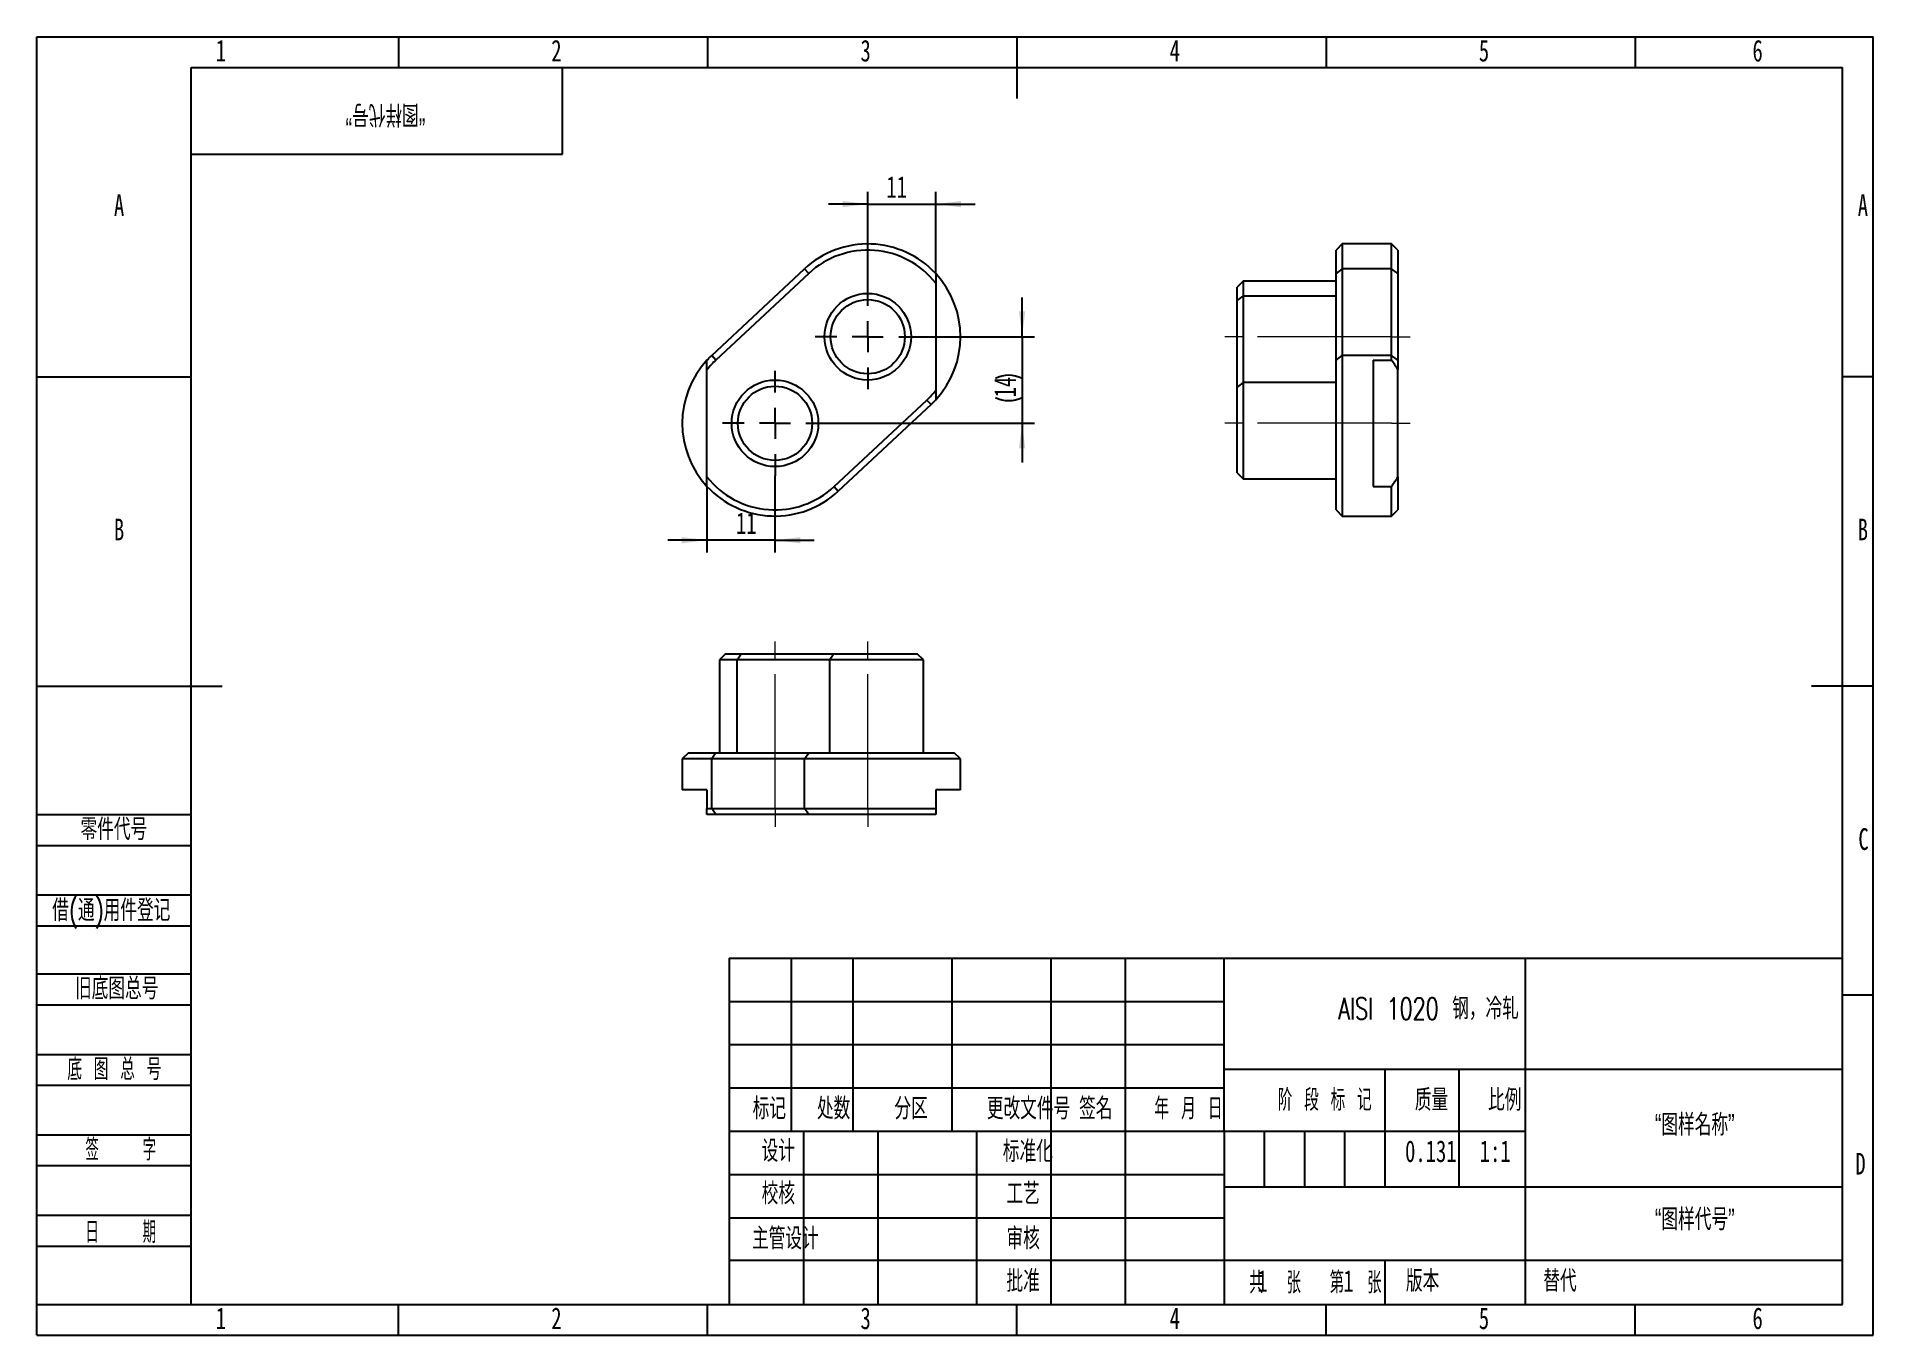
# Model space of a CAD drawing. Header units: millimetres. Extents: x 0 to 297, y 0 to 210.
import ezdxf

# ---------------------------------------------------------------- set-up
doc = ezdxf.new("R2010")
doc.units = ezdxf.units.MM
doc.linetypes.add('CENTERX2', pattern=[20.32, 12.7, -2.54, 2.54, -2.54])
doc.layers.add('图框', color=7, linetype='Continuous')
doc.layers.add('粗实线层', color=7, linetype='Continuous', lineweight=25)
doc.styles.add('SLDTEXTSTYLE0', font='TXT', dxfattribs={"width": 0.7, "bigfont": 'bigfont'})
doc.styles.add('SLDTEXTSTYLE1', font='TXT', dxfattribs={"width": 0.6, "bigfont": 'bigfont'})
doc.styles.add('SLDTEXTSTYLE2', font='TXT', dxfattribs={"width": 0.614286, "bigfont": 'bigfont'})
doc.styles.add('SLDTEXTSTYLE3', font='TXT', dxfattribs={"width": 0.62, "bigfont": 'bigfont'})
doc.styles.add('SLDTEXTSTYLE4', font='TXT', dxfattribs={"width": 0.566667, "bigfont": 'bigfont'})
doc.styles.add('SLDTEXTSTYLE5', font='TXT', dxfattribs={"width": 0.7})
doc.dimstyles.new('SLDDIMSTYLE0', dxfattribs={"dimtxt": 3.5, "dimasz": 4.08, "dimexe": 0, "dimexo": 0.0625, "dimgap": 0.875, "dimtad": 2, "dimrnd": 1e-09, "dimzin": 12, "dimdsep": 46, "dimtxsty": 'SLDTEXTSTYLE5', "dimsah": 1, "dimcen": 0.09, "dimadec": 0, "dimazin": 3, "dimtfac": 1, "dimtmove": 0, "dimatfit": 0, "dimfxl": 0, "dimfrac": 2, "dimtolj": 1, "dimtzin": 12, "dimarcsym": 0})

# ---------------------------------------------------------------- blocks, each defined once
blk = doc.blocks.new('_D')
at = {"layer": '图框'}
for p, q in [((108.39, 137.29), (108.39, 126.58)), ((119.39, 138.99), (119.39, 126.58)), ((108.39, 128.58), (102.04, 128.58)), ((119.39, 128.58), (108.39, 128.58)), ((119.39, 128.58), (125.74, 128.58))]:
    blk.add_line(p, q, dxfattribs=at)
for points in [[(108.39, 128.58), (104.31, 129.08), (104.31, 128.07)], [(119.39, 128.58), (123.47, 128.07), (123.47, 129.08)]]:
    blk.add_solid(points, dxfattribs=at)
at = {"layer": '图框', "insert": (113.08, 133.09), "char_height": 3.5, "attachment_point": 1, "style": 'SLDTEXTSTYLE5'}
blk.add_mtext('11', dxfattribs=at)
blk = doc.blocks.new('_D_1')
at = {"layer": '图框'}
for p, q in [((134.39, 169.99), (134.39, 184.94)), ((145.39, 171.68), (145.39, 184.94)), ((134.39, 182.94), (128.04, 182.94)), ((134.39, 182.94), (145.39, 182.94)), ((145.39, 182.94), (151.74, 182.94))]:
    blk.add_line(p, q, dxfattribs=at)
for points in [[(134.39, 182.94), (130.31, 183.44), (130.31, 182.43)], [(145.39, 182.94), (149.47, 182.43), (149.47, 183.44)]]:
    blk.add_solid(points, dxfattribs=at)
at = {"layer": '图框', "insert": (137.4, 187.45), "char_height": 3.5, "attachment_point": 1, "style": 'SLDTEXTSTYLE5'}
blk.add_mtext('11', dxfattribs=at)
blk = doc.blocks.new('_D_2')
at = {"layer": '图框'}
for p, q in [((159.36, 161.49), (159.36, 167.84)), ((142.89, 161.49), (161.36, 161.49)), ((159.36, 161.49), (159.36, 147.49)), ((127.89, 147.49), (161.36, 147.49)), ((159.36, 147.49), (159.36, 141.14))]:
    blk.add_line(p, q, dxfattribs=at)
for centre, start, end in [((157.19, 150.41), 63.4349, 116.5651), ((157.19, 156), 243.4349, 296.5651)]:
    blk.add_arc(centre, 4.84, start, end, dxfattribs=at)
for points in [[(159.36, 161.49), (159.86, 165.57), (158.85, 165.57)], [(159.36, 147.49), (158.85, 143.41), (159.86, 143.41)]]:
    blk.add_solid(points, dxfattribs=at)
at = {"layer": '图框', "insert": (154.84, 151.67), "char_height": 3.5, "attachment_point": 1, "rotation": 90, "style": 'SLDTEXTSTYLE5'}
blk.add_mtext('14', dxfattribs=at)
blk = doc.blocks.new('SW_CENTERMARKSYMBOL_0')
at = {"layer": '图框', "color": 0}
for p, q in [((0, 5), (0, 8.5)), ((-5, 0), (-8.5, 0)), ((0, 0), (-2.5, 0)), ((0, 0), (0, 2.5)), ((0, 0), (0, -2.5)), ((0, 0), (2.5, 0)), ((5, 0), (8.5, 0)), ((0, -5), (0, -8.5))]:
    blk.add_line(p, q, dxfattribs=at)
blk = doc.blocks.new('SW_CENTERMARKSYMBOL_1')
at = {"layer": '图框', "color": 0}
for p, q in [((0, 5), (0, 8.5)), ((-5, 0), (-8.5, 0)), ((0, 0), (-2.5, 0)), ((0, 0), (0, 2.5)), ((0, 0), (0, -2.5)), ((0, 0), (2.5, 0)), ((5, 0), (8.5, 0)), ((0, -5), (0, -8.5))]:
    blk.add_line(p, q, dxfattribs=at)

msp = doc.modelspace()

# ---------------------------------------------------------------- linework, layer by layer
at = {"color": 7, "linetype": 'Continuous', "lineweight": 25}
for p, q in [((211.115, 176.485), (210.115, 175.485)), ((210.115, 171.72), (210.115, 175.485)), ((219.115, 176.485), (211.115, 176.485)), ((211.115, 176.485), (211.115, 172.451)), ((220.115, 175.485), (219.115, 176.485)), ((219.115, 172.451), (219.115, 176.485)), ((220.115, 175.485), (220.115, 171.72)), ((109.156, 158.451), (124.156, 172.451)), ((124.838, 171.72), (124.156, 172.451)), ((211.115, 172.451), (210.115, 171.72)), ((211.115, 172.451), (211.115, 158.451)), ((219.115, 172.451), (211.115, 172.451)), ((219.115, 158.451), (219.115, 172.451)), ((220.115, 171.72), (219.115, 172.451)), ((124.838, 171.72), (109.838, 157.72)), ((145.391, 170.145), (145.391, 152.825)), ((195.115, 170.485), (194.115, 169.485)), ((194.115, 167.334), (194.115, 169.485)), ((210.115, 170.485), (195.115, 170.485)), ((195.115, 170.485), (195.115, 168.065)), ((210.115, 157.72), (210.115, 171.72)), ((220.115, 171.72), (220.115, 157.72)), ((194.115, 167.334), (195.115, 168.065)), ((194.115, 153.334), (194.115, 167.334)), ((195.115, 168.065), (195.115, 154.065)), ((210.115, 168.065), (195.115, 168.065)), ((109.838, 157.72), (109.156, 158.451)), ((210.115, 157.72), (211.115, 158.451)), ((210.115, 133.485), (210.115, 157.72)), ((211.115, 158.451), (211.115, 132.485)), ((219.115, 158.451), (211.115, 158.451)), ((216.115, 157.683), (219.115, 157.683)), ((216.115, 157.683), (216.115, 137.287)), ((219.115, 157.683), (219.115, 158.451)), ((220.115, 157.72), (219.115, 158.451)), ((220.115, 157.72), (220.115, 156.145)), ((108.391, 138.825), (108.391, 156.145)), ((220.115, 138.825), (220.115, 156.145)), ((195.115, 154.065), (194.115, 153.334)), ((194.115, 139.485), (194.115, 153.334)), ((195.115, 154.065), (195.115, 138.485)), ((210.115, 154.065), (195.115, 154.065)), ((128.943, 137.25), (143.943, 151.25)), ((144.626, 150.519), (129.626, 136.519)), ((143.943, 151.25), (144.626, 150.519)), ((128.943, 137.25), (129.626, 136.519)), ((194.115, 139.485), (195.115, 138.485)), ((195.115, 138.485), (210.115, 138.485)), ((216.115, 137.287), (219.115, 137.287)), ((219.115, 132.485), (219.115, 137.287)), ((220.115, 138.825), (220.115, 133.485)), ((210.115, 133.485), (211.115, 132.485)), ((211.115, 132.485), (219.115, 132.485)), ((219.115, 132.485), (220.115, 133.485)), ((111.391, 110.214), (110.391, 109.214)), ((111.391, 110.214), (113.932, 110.214)), ((113.25, 109.214), (113.932, 110.214)), ((113.932, 110.214), (128.932, 110.214)), ((128.932, 110.214), (128.25, 109.214)), ((128.932, 110.214), (142.391, 110.214)), ((143.391, 109.214), (142.391, 110.214)), ((110.391, 109.214), (110.391, 94.214)), ((113.25, 109.214), (110.391, 109.214)), ((128.25, 109.214), (113.25, 109.214)), ((113.25, 94.214), (113.25, 109.214)), ((143.391, 109.214), (128.25, 109.214)), ((128.25, 94.214), (128.25, 109.214)), ((143.391, 94.214), (143.391, 109.214)), ((105.391, 94.214), (104.391, 93.214)), ((104.391, 93.214), (104.391, 88.214)), ((109.156, 93.214), (104.391, 93.214)), ((105.391, 94.214), (109.838, 94.214)), ((109.838, 94.214), (109.156, 93.214)), ((124.156, 93.214), (109.156, 93.214)), ((109.156, 85.214), (109.156, 93.214)), ((109.838, 94.214), (124.838, 94.214)), ((124.156, 93.214), (124.838, 94.214)), ((149.391, 93.214), (124.156, 93.214)), ((124.156, 85.214), (124.156, 93.214)), ((124.838, 94.214), (148.391, 94.214)), ((149.391, 93.214), (148.391, 94.214)), ((149.391, 88.214), (149.391, 93.214)), ((108.391, 88.214), (104.391, 88.214)), ((108.391, 88.214), (108.391, 85.214)), ((149.391, 88.214), (145.391, 88.214)), ((145.391, 88.214), (145.391, 85.214)), ((108.391, 85.214), (109.156, 85.214)), ((109.838, 84.214), (108.391, 84.214)), ((109.156, 85.214), (124.156, 85.214)), ((109.838, 84.214), (109.156, 85.214)), ((124.838, 84.214), (109.838, 84.214)), ((124.156, 85.214), (145.391, 85.214)), ((124.838, 84.214), (124.156, 85.214)), ((145.391, 84.214), (124.838, 84.214))]:
    msp.add_line(p, q, dxfattribs=at)
for centre, radius in [((134.391, 161.485), 7), ((134.391, 161.485), 6), ((119.391, 147.485), 7), ((119.391, 147.485), 6)]:
    msp.add_circle(centre, radius, dxfattribs=at)
for centre, radius, start, end in [((134.391, 161.485), 15, 42.83343, 133.02507), ((134.391, 161.485), 14, 38.21321, 133.02507), ((134.391, 161.485), 15, 317.16657, 42.83343), ((119.391, 147.485), 15, 137.16657, 222.83343), ((119.391, 147.485), 15, 133.02507, 137.16657), ((119.391, 147.485), 14, 133.02507, 141.78679), ((134.391, 161.485), 14, 313.02507, 321.78679), ((134.391, 161.485), 15, 313.02507, 317.16657), ((119.391, 147.485), 14, 218.21321, 313.02507), ((119.391, 147.485), 15, 222.83343, 313.02507)]:
    msp.add_arc(centre, radius, start, end, dxfattribs=at)
for points in [[(145.391, 171.683), (145.391, 171.177), (145.391, 170.666), (145.391, 170.145)], [(108.391, 156.145), (108.391, 156.666), (108.391, 157.177), (108.391, 157.683)], [(220.115, 156.145), (219.793, 156.666), (219.459, 157.177), (219.115, 157.683)], [(145.391, 152.825), (145.391, 152.305), (145.391, 151.793), (145.391, 151.287)], [(108.391, 137.287), (108.391, 137.793), (108.391, 138.305), (108.391, 138.825)], [(219.115, 137.287), (219.459, 137.793), (219.793, 138.305), (220.115, 138.825)], [(108.391, 84.214), (108.391, 84.536), (108.391, 84.871), (108.391, 85.214)], [(145.391, 85.214), (145.391, 84.871), (145.391, 84.536), (145.391, 84.214)]]:
    msp.add_open_spline(points, degree=3, dxfattribs=at)
at = {"layer": '图框'}
for p, q in [((0, 0), (0, 210)), ((0, 210), (297, 210)), ((58.5, 210), (58.5, 205)), ((108.5, 210), (108.5, 205)), ((208.5, 210), (208.5, 205)), ((258.5, 210), (258.5, 205)), ((297, 0), (297, 210)), ((0, 155), (25, 155)), ((297, 155), (292, 155)), ((0, 84.221), (25, 84.221)), ((0, 79.221), (25, 79.221)), ((0, 71.221), (25, 71.221)), ((0, 66.221), (25, 66.221)), ((0, 58.43), (25, 58.43)), ((112, 54), (192, 54)), ((297, 55), (292, 55)), ((0, 53.43), (25, 53.43)), ((0, 45.43), (25, 45.43)), ((112, 47), (192, 47)), ((0, 40.43), (25, 40.43)), ((198.5, 33), (198.5, 24)), ((205, 33), (205, 24)), ((211.5, 33), (211.5, 24)), ((0, 32.43), (25, 32.43)), ((0, 27.43), (25, 27.43)), ((0, 19.43), (25, 19.43)), ((0, 14.43), (25, 14.43)), ((0, 5), (25, 5)), ((58.5, 0), (58.5, 5)), ((108.5, 0), (108.5, 5)), ((208.5, 0), (208.5, 5)), ((258.5, 0), (258.5, 5)), ((0, 0), (297, 0))]:
    msp.add_line(p, q, dxfattribs=at)
at = {"layer": '图框', "lineweight": 25}
for p, q in [((158.5, 210), (158.5, 200)), ((0, 105), (30, 105)), ((297, 105), (287, 105)), ((112, 61), (112, 5)), ((112, 61), (292, 61)), ((122, 61), (122, 33)), ((132, 61), (132, 33)), ((148, 61), (148, 33)), ((164, 61), (164, 5)), ((176, 61), (176, 5)), ((191.968, 61.052), (192.005, 5)), ((240.692, 61), (240.692, 5)), ((191.98, 43.052), (291.98, 43.052)), ((218, 43.069), (218, 24.069)), ((230, 43), (230, 24)), ((112, 40), (192, 40)), ((112, 33), (192, 33)), ((124, 33), (124, 5)), ((136, 33), (136, 5)), ((152, 33), (152, 5)), ((192.015, 33), (240.692, 33)), ((112, 26), (192, 26)), ((192, 24), (292, 24)), ((112, 19), (192, 19)), ((112, 12.166), (192, 12.166)), ((192, 12.166), (292, 12.166)), ((218, 12.166), (218, 5)), ((25, 5), (292, 5)), ((158.5, 0), (158.5, 5))]:
    msp.add_line(p, q, dxfattribs=at)
at = {"layer": '图框', "linetype": 'Continuous', "lineweight": 25}
for p, q in [((25, 5), (25, 205)), ((25, 205), (292, 205)), ((292, 5), (292, 205))]:
    msp.add_line(p, q, dxfattribs=at)
at = {"layer": '图框', "linetype": 'CENTERX2', "lineweight": 18}
for p, q in [((195.115, 161.485), (192.115, 161.485)), ((210.115, 161.485), (195.115, 161.485)), ((211.115, 161.485), (210.115, 161.485)), ((219.115, 161.485), (211.115, 161.485)), ((219.115, 161.485), (222.115, 161.485)), ((195.115, 147.485), (192.115, 147.485)), ((210.115, 147.485), (195.115, 147.485)), ((211.115, 147.485), (210.115, 147.485)), ((219.115, 147.485), (211.115, 147.485)), ((219.115, 147.485), (222.115, 147.485)), ((119.391, 109.214), (119.391, 112.214)), ((134.391, 109.214), (134.391, 112.214)), ((119.391, 94.214), (119.391, 109.214)), ((134.391, 94.214), (134.391, 109.214)), ((119.391, 93.214), (119.391, 94.214)), ((119.391, 85.214), (119.391, 93.214)), ((134.391, 93.214), (134.391, 94.214)), ((134.391, 85.214), (134.391, 93.214)), ((119.391, 85.214), (119.391, 82.214)), ((134.391, 85.214), (134.391, 82.214))]:
    msp.add_line(p, q, dxfattribs=at)
at = {"layer": '粗实线层'}
for p, q in [((85, 191), (85, 205)), ((25, 191), (85, 191))]:
    msp.add_line(p, q, dxfattribs=at)

# ---------------------------------------------------------------- block references
at = {"layer": '图框'}
for name, p in [('SW_CENTERMARKSYMBOL_1', (134.391, 161.485)), ('SW_CENTERMARKSYMBOL_0', (119.391, 147.485))]:
    msp.add_blockref(name, p, dxfattribs=at)

# ---------------------------------------------------------------- texts
at = {"layer": '图框', "char_height": 3.5}
for s, insert, attachment_point, style in [('1', (29.794, 209.497), 2, 'SLDTEXTSTYLE5'), ('2', (84.044, 209.497), 2, 'SLDTEXTSTYLE5'), ('3', (134.044, 209.497), 2, 'SLDTEXTSTYLE5'), ('4', (184.044, 209.497), 2, 'SLDTEXTSTYLE5'), ('5', (234.044, 209.497), 2, 'SLDTEXTSTYLE5'), ('6', (278.297, 209.497), 2, 'SLDTEXTSTYLE5'), ('A', (13.32, 184.497), 2, 'SLDTEXTSTYLE5'), ('A', (295.32, 184.497), 2, 'SLDTEXTSTYLE5'), ('B', (13.32, 132.055), 2, 'SLDTEXTSTYLE5'), ('B', (295.32, 132.055), 2, 'SLDTEXTSTYLE5'), ('\\M+197EB\\M+18C8F\\M+191E3\\M+18D86', (7.084, 83.579), 1, 'SLDTEXTSTYLE0'), ('C', (295.427, 81.997), 2, 'SLDTEXTSTYLE5'), ('\\M+18ED8(\\M+192CA)\\M+19770\\M+18C8F\\M+1936F记', (2.496, 70.473), 1, 'SLDTEXTSTYLE0'), ('\\M+18B8C\\M+192EA图总\\M+18D86', (6.194, 57.824), 1, 'SLDTEXTSTYLE0'), ('AISI 1020 钢\\M+18143\\M+197E2轧', (225.073, 54.577), 2, 'SLDTEXTSTYLE0'), ('\\M+192EA 图 总 \\M+18D86', (4.947, 44.766), 1, 'SLDTEXTSTYLE2'), ('标记', (118.479, 38.417), 2, 'SLDTEXTSTYLE0'), ('处\\M+19094', (128.868, 38.417), 2, 'SLDTEXTSTYLE0'), ('\\M+195AA\\M+18BE6', (141.39, 38.417), 2, 'SLDTEXTSTYLE0'), ('\\M+18D58\\M+189FC\\M+195B6\\M+18C8F\\M+18D86', (160.39, 38.417), 2, 'SLDTEXTSTYLE0'), ('签\\M+196BC', (171.258, 38.417), 2, 'SLDTEXTSTYLE0'), ('\\M+1944E \\M+18C8E \\M+193FA', (186.261, 38.417), 2, 'SLDTEXTSTYLE3'), ('阶 \\M+19269 标 记', (208.286, 39.805), 2, 'SLDTEXTSTYLE2'), ('质\\M+197CA', (225.553, 39.805), 2, 'SLDTEXTSTYLE0'), ('\\M+194E4\\M+197E1', (237.401, 39.805), 2, 'SLDTEXTSTYLE0'), ('\\M+18167图样\\M+196BC\\M+18FCC\\M+18168', (268.124, 35.791), 2, 'SLDTEXTSTYLE0'), ('签    \\M+18E9A', (13.591, 31.764), 2, 'SLDTEXTSTYLE4'), ('设计', (119.928, 31.558), 2, 'SLDTEXTSTYLE0'), ('标\\M+18F79\\M+189BB', (160.285, 31.492), 2, 'SLDTEXTSTYLE0'), ('0.131', (225.455, 31.521), 2, 'SLDTEXTSTYLE5'), ('1:1', (235.858, 31.521), 2, 'SLDTEXTSTYLE5'), ('D', (294.93, 29.497), 2, 'SLDTEXTSTYLE5'), ('\\M+18D5A\\M+18A6A', (119.928, 24.679), 2, 'SLDTEXTSTYLE0'), ('\\M+18D48艺', (159.517, 24.643), 2, 'SLDTEXTSTYLE0'), ('\\M+18167图样\\M+191E3\\M+18D86\\M+18168', (268.127, 20.49), 2, 'SLDTEXTSTYLE0'), ('\\M+193FA    \\M+18AFA', (13.591, 18.413), 2, 'SLDTEXTSTYLE4'), ('\\M+18EE5\\M+18AC7设计', (121.069, 17.399), 2, 'SLDTEXTSTYLE0'), ('审\\M+18A6A', (159.517, 17.399), 2, 'SLDTEXTSTYLE0'), ('\\M+194E1\\M+18F79', (159.519, 10.523), 2, 'SLDTEXTSTYLE0'), ('\\M+18BA4  张', (200.263, 10.262), 2, 'SLDTEXTSTYLE1'), ('1', (197.393, 10.531), 1, 'SLDTEXTSTYLE5'), ('\\M+191E6  张', (213.29, 10.262), 2, 'SLDTEXTSTYLE1'), ('1', (211.295, 10.531), 1, 'SLDTEXTSTYLE5'), ('\\M+194C5\\M+1967B', (224.12, 10.531), 2, 'SLDTEXTSTYLE0'), ('\\M+191D6\\M+191E3', (243.641, 10.531), 1, 'SLDTEXTSTYLE0'), ('1', (29.794, 4.497), 2, 'SLDTEXTSTYLE5'), ('2', (84.044, 4.497), 2, 'SLDTEXTSTYLE5'), ('3', (134.044, 4.497), 2, 'SLDTEXTSTYLE5'), ('4', (184.044, 4.497), 2, 'SLDTEXTSTYLE5'), ('5', (234.044, 4.497), 2, 'SLDTEXTSTYLE5'), ('6', (278.297, 4.497), 2, 'SLDTEXTSTYLE5')]:
    msp.add_mtext(s, dxfattribs=dict(at, insert=insert, attachment_point=attachment_point, style=style))
at = {"layer": '图框', "insert": (56.386, 195.655), "char_height": 3.5, "attachment_point": 2, "rotation": 180, "style": 'SLDTEXTSTYLE0'}
msp.add_mtext('\\M+18167图样\\M+191E3\\M+18D86\\M+18168', dxfattribs=at)

# ---------------------------------------------------------------- dimensions: what is measured, and where the dimension line sits
at = {"layer": '图框'}
for base, p1, p2, picture, middle in [((145.391, 182.935), (134.391, 169.985), (145.391, 171.683), '_D_1', (138.94, 182.935)), ((108.391, 128.576), (119.391, 138.985), (108.391, 137.287), '_D', (114.613, 128.576))]:
    dim = msp.add_linear_dim(base=base, p1=p1, p2=p2, dimstyle='SLDDIMSTYLE0', dxfattribs=at)
    dim.commit()
    dim.dimension.update_dxf_attribs({"geometry": picture, "text_midpoint": middle, "dimtype": 160})
dim = msp.add_linear_dim(base=(159.356, 147.485), p1=(142.891, 161.485), p2=(127.891, 147.485), angle=90, text='(<>)', dimstyle='SLDDIMSTYLE0', dxfattribs=at)
dim.commit()
dim.dimension.update_dxf_attribs({"geometry": '_D_2', "text_midpoint": (159.356, 153.203), "dimtype": 160})

doc.saveas('drawing.dxf')
